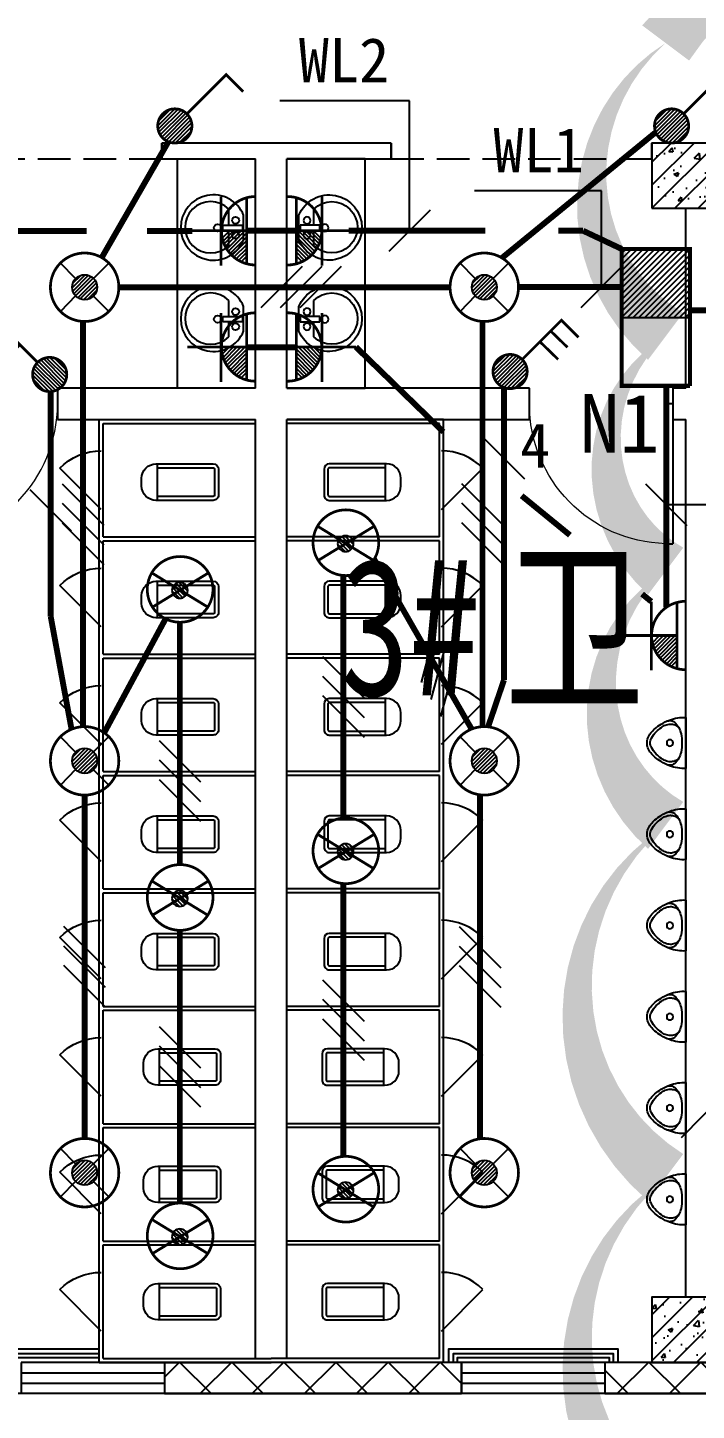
# Model space of a CAD drawing. Header units: millimetres. Extents: x -633009578 to 5705885, y -633235091 to 2571734.
# Drawn here: x 2782481 to 2787611, y 1855632 to 1866235 of the extents above; entities that cross this region are included whole.
import ezdxf

# ---------------------------------------------------------------- set-up
doc = ezdxf.new("R2010")
doc.units = ezdxf.units.MM
doc.header["$LTSCALE"] = 1000
doc.header["$MEASUREMENT"] = 0
doc.linetypes.add('DASH', pattern=[0.35, 0.25, -0.1])
doc.layers.get('0').update_dxf_attribs({"color": 9})
for name, color, linetype in [('3T_WOOD', 21, 'Continuous'), ('A-COLUM(柱)', 255, 'Continuous'), ('A-DOOR(门）', 4, 'Continuous'), ('A-F-AREA(计算)', 5, 'Continuous'), ('A-FLOR(看线)', 8, 'Continuous'), ('A-HATH(填充)', 8, 'Continuous'), ('A-LM-RAIL(栏杆)', 167, 'Continuous'), ('A-LVTY(厨卫)', 8, 'Continuous'), ('A-TEXT(房间)', 243, 'Continuous'), ('A-WALL(墙)', 255, 'Continuous'), ('A-WINDOW（窗）', 4, 'Continuous'), ('DIM_MODI', 6, 'Continuous'), ('WALL', 9, 'Continuous'), ('电-弱电平面-箭头', 3, 'Continuous'), ('电-强电平面-标注', 3, 'Continuous'), ('电-强电平面-线缆', 3, 'Continuous'), ('设备-动力', 3, 'Continuous'), ('设备-插座', 3, 'Continuous'), ('设备-照明', 3, 'Continuous'), ('设备-箱柜', 3, 'Continuous')]:
    doc.layers.add(name, color=color, linetype=linetype)
doc.styles.add('_TCH', font='simhei.ttf', dxfattribs={"width": 0.75, "bigfont": 'hztxt.shx'})
doc.styles.add('ELEC-DIM', font='simhei.ttf')
doc.styles.add('IDQSTYLE', font='simhei.ttf', dxfattribs={"width": 0.707, "bigfont": 'hztxt.shx'})
pattern_1 = [(45, (-1310357.920547385, -2.793967723846436e-09), (-200.0002033111466, 200.0002033111467), []), (135, (-1310357.920547385, -2.793967723846436e-09), (-200.0002033111467, -200.0002033111466), [])]

# ---------------------------------------------------------------- blocks, each defined once
blk = doc.blocks.new('_LV6')
for p, q in [((99.78343880523971, -300), (-99.78343880523971, -300)), ((-139.7834388052397, -340), (-139.7834388052361, -779.6564289797607)), ((-109.7834388052433, -340), (-109.7834388052397, -769.6564289797607)), ((99.78343880524335, -330), (-99.78343880524335, -330)), ((109.7834388052433, -769.6564289797607), (109.7834388052433, -340)), ((139.7834388052433, -779.6564289797607), (139.7834388052397, -340)), ((139.7834388052433, -769.6564289797607), (-139.7834388052397, -769.6564289797607)), ((-29.78343880523607, -889.6564289797607), (29.78343880524335, -889.6564289797607))]:
    blk.add_line(p, q)
for centre, radius, start, end in [((-99.78343880523971, -340), 40, 90, 180.0000000000002), ((99.78343880523971, -340), 40, 2.398081733190338e-13, 90), ((-99.78343880524335, -340), 10, 90, 180.0000000000002), ((99.78343880524335, -340), 10, 0, 90), ((-29.78343880523607, -779.6564289797607), 110, 180, 270), ((29.78343880524335, -779.6564289797607), 110, 270, 0)]:
    blk.add_arc(centre, radius, start, end)
blk = doc.blocks.new('$plan$00000387')
for points in [[(-195.1053413768082, -0.0007896247711869364), (195.1053413768082, 0.0007896247707321891, -0.056281), (192.2349483853259, -62.07158893748328, -0.051243), (175.2703486377404, -125.5748806645047, -0.047086), (143.6831082538288, -189.724628874892, -0.038643), (109.2489721777902, -237.0609902997553, -0.050944), (77.11679163034205, -267.7759659795192, -0.073316), (36.52038586093977, -290.7338367186967, -0.092337), (0.001018339326947171, -297.5362265440604, -0.092337), (-36.51803354920821, -290.7341323159712, -0.073316), (-77.11462417741222, -267.776590178973, -0.050944), (-109.2474259731857, -237.0618745823472, -0.038643), (-143.6819452275654, -189.7257908973352, -0.047086), (-175.269704824098, -125.5762993672297, -0.051243), (-192.2348186147988, -62.07314493917374, -0.056281)], [(0.0004063761161887669, -146.3291454144546, 0.999985), (0.0002089799604618747, -97.55313528460101, 0.999985)]]:
    blk.add_lwpolyline(points, format="xyb", close=True)
for points in [[(-169.3906686580854, -140.1226315288268, -0.078162), (-170.9980199055512, -114.6377667698976, -0.158684), (-159.1263041735847, -87.15485956814655, -0.087457), (-117.404978437914, -53.84085994681891, -0.073385), (-70.49119853318143, -36.56470876068397, -0.051629), (0.0003042701246158686, -29.26612660759247), (0.0003042701246158686, -29.26612660759247, -0.051629), (70.49149449189827, -36.56413818386, -0.073385), (117.4050415866323, -53.83990962471171, -0.087457), (159.1270096202247, -87.15357250312127, -0.158684), (170.9989478331345, -114.6363836417117, -0.078162), (169.3918028553499, -140.1212604160505)], [(117.0630501052547, -53.65384373908455, -0.099174), (138.5356947175851, -84.86577428893679, -0.110283), (144.8304822659725, -118.461657304113, -0.092873), (136.0170142026468, -157.9354627454745, -0.05733), (119.0399966660161, -187.626263302564, -0.037877), (85.37168024390257, -226.8225566132141, -0.072182), (35.33205354717484, -264.1794573646985, -0.124936), (0.001291311165005027, -273.1480356215775), (0.001291311165005027, -273.1480356215775, -0.124936), (-35.32991617790412, -264.1797433356796, -0.072182), (-85.36984427394054, -226.8232476352587, -0.037877), (-119.0384779452529, -187.6272268447183, -0.05733), (-136.0157358103124, -157.9365637070459, -0.092873), (-144.8298950764129, -118.4628296054302, -0.110283), (-138.5353804395845, -84.8668946738876, -0.099174), (-117.0629874684723, -53.65479130090807)]]:
    blk.add_lwpolyline(points, format="xyb")
blk = doc.blocks.new('$plan$00001628')
for p, q in [((-20.3236661099927, -1.818989403545856e-12), (20.3236661099927, 0)), ((20.3236661099927, 0), (20.3236661099927, -150.0481350782702)), ((-23.39245275389476, -103.9428290335418), (-143.6423603250569, -103.9428290335418)), ((-20.3236661099927, -150.0481350782702), (-20.3236661099927, -1.818989403545856e-12)), ((136.0209855338053, -103.9428290335418), (23.52693074955823, -103.9428290335418)), ((20.3236661099927, -150.0481350782702), (-20.3236661099927, -150.0481350782702))]:
    blk.add_line(p, q)
blk.add_lwpolyline([(-96.62842091566199, 9.318928566552131, 5.110403953654916), (92.21216199610717, 9.318928566550312)], format="xyb", close=True)
for centre, radius in [((-57.16031093435413, -51.98476159802703), 26.67481176936781), ((57.16031093435413, -51.98476159802703), 26.67481176936781), ((0, -190.1098522697775), 27.77136210564822)]:
    blk.add_circle(centre, radius)
blk.add_arc((-3.810687395625791, -242.5466148261803), 196.885515440561, 135.2526700260475, 44.74732997395247)
blk = doc.blocks.new('$TCHSYS$WIN2D')
for p, q in [((-0.5, 0.5), (0.5, 0.5)), ((-0.5, 0.5), (-0.4999999999999999, -0.5)), ((0.5, 0.5), (0.4999999999999998, -0.5)), ((0.5, 0.1666666666666666), (-0.5, 0.1666666666666666)), ((0.5, -0.1666666666666667), (-0.5, -0.1666666666666667)), ((-0.4999999999999999, -0.5), (0.5, -0.5))]:
    blk.add_line(p, q)
blk = doc.blocks.new('$DorLib2D$00000114')
at = {"color": 0}
blk.add_line((0.4999999999999964, 3.552713678800501e-15), (-0.2071067811864751, 0.7071067811864857), dxfattribs=at)
blk.add_arc((0.5000000000013856, -1.154631945610163e-12), 1.000000000001696, 135, 180, dxfattribs=at)
blk = doc.blocks.new('$DorLib2D$00000001')
for p, q in [((0.45, 0.9750000000000001), (0.5000000000000002, 0.9750000000000001)), ((0.45, 0), (0.45, 0.9750000000000001)), ((0.5, 0), (0.5, 0.9750000000000001)), ((0.5, 0), (0.45, 0))]:
    blk.add_line(p, q)
at = {"lineweight": 13}
blk.add_arc((0.475, 0), 0.975, 91.4692835813538, 180, dxfattribs=at)
blk = doc.blocks.new('_FZH')
h = blk.add_hatch()
h.set_pattern_fill('钢筋混凝土', color=256, scale=0.1, style=0)
h.set_pattern_definition([(45, (0, 0), (-0.1767766952966369, 0.1767766952966369), []), (50, (0, 0), (0.7172601826007535, -0.06275213498259512), [0.07500000000000001, -0.8250000000000001]), (355, (0, 0), (-0.138751333613, 0.7521921337000119), [0.06, -0.66]), (100.4514, (0.05977168000000001, -0.00522934), (0.5785093817140216, 0.6894395420609536), [0.06374019, -0.701142112]), (46.1842, (0, 0.2), (1.067241048625645, -0.1655190143290181), [0.1125, -1.2375]), (96.6356, (0.088936745, 0.186206693), (0.9346627055487033, 0.9741178709004418), [0.095610288, -1.051713]), (351.1842, (0, 0.2), (0.9346619451336272, 0.9741186009253247), [0.09000000000000001, -0.9900000000000001]), (21, (0.1, 0.15), (0.5969070521184617, -0.4026188906653388), [0.07500000000000001, -0.8250000000000001]), (326, (0.1, 0.15), (0.2433153319215824, 0.7251500450468529), [0.06, -0.66]), (71.4514, (0.149742233, 0.116448394), (0.84022262858149, 0.3225304967099524), [0.06374019, -0.701142112]), (37.50000000000001, (0, 0), (0.01215985531729062, 0.3328938538313115), [0, -0.652, 0, -0.67, 0, -0.6625000000000001]), (7.499999999999999, (0, 0), (0.2630695374421486, 0.3944117118823603), [0, -0.382, 0, -0.637, 0, -0.2525]), (-32.5, (-0.223, 0), (0.533822436172409, -0.02255487173437976), [0, -0.25, 0, -0.78, 0, -1.035]), (-42.5, (-0.323, 0), (0.5831861693423862, 0.1001049823323177), [0, -0.325, 0, -0.518, 0, -0.735])])
h.paths.add_polyline_path([(-0.5, -0.5), (0.5, -0.5), (0.5, 0.5), (-0.5, 0.5)])
blk.add_lwpolyline([(-0.5, -0.5), (0.5, -0.5), (0.5, 0.5), (-0.5, 0.5)], close=True)
blk = doc.blocks.new('9-3-1')
at = {"layer": 'A-HATH(填充)'}
h = blk.add_hatch(dxfattribs=at)
h.set_pattern_fill('多孔材料', color=256, scale=100, style=0)
h.set_pattern_definition(pattern_1)
h.paths.add_polyline_path([(1127650.598289082, 1177782.080887655), (1129930.598288573, 1177782.080887656), (1129930.598288573, 1178022.080887674), (1127650.598289082, 1178022.080887675)])
h = blk.add_hatch(dxfattribs=at)
h.set_pattern_fill('多孔材料', color=256, scale=100, style=0)
h.set_pattern_definition(pattern_1)
h.paths.add_polyline_path([(1131030.598288065, 1177782.080887657), (1133310.598287556, 1177782.080887659), (1133310.598287556, 1178022.080887674), (1131030.598288065, 1178022.080887674)])
at = {"layer": 'A-F-AREA(计算)'}
blk.add_lwpolyline([(1121700.575826842, 1313862.080936), (1255980.575826842, 1313862.080936), (1255980.575826842, 1177782.080936), (1121700.575826842, 1177782.080936)], close=True, dxfattribs=at)
at = {"layer": 'A-FLOR(看线)'}
for points in [[(1127150.598288877, 1178122.080887673), (1126450.598293509, 1178122.080887673), (1126450.598293509, 1178022.080887691)], [(1131130.598292807, 1178022.080887673), (1131130.598292807, 1178122.080887673), (1129830.598292769, 1178122.080887673), (1129830.598292769, 1178022.080887691)]]:
    blk.add_lwpolyline(points, dxfattribs=at)
at = {"layer": 'A-LM-RAIL(栏杆)'}
for points in [[(1127150.598288877, 1178087.080887673), (1126485.598293509, 1178087.080887673), (1126485.598293509, 1178022.080887691)], [(1127150.598288877, 1178057.080887673), (1126515.598293509, 1178057.080887673), (1126515.598293509, 1178022.080887691)], [(1131095.598292807, 1178022.080887673), (1131095.598292807, 1178087.080887673), (1129865.598292769, 1178087.080887673), (1129865.598292769, 1178022.080887691)], [(1131065.598292807, 1178022.080887673), (1131065.598292807, 1178057.080887673), (1129895.598292769, 1178057.080887673), (1129895.598292769, 1178022.080887691)]]:
    blk.add_lwpolyline(points, dxfattribs=at)
at = {"layer": 'A-LVTY(厨卫)'}
for p, q in [((1127150.598288886, 1184337.080887652), (1127150.598288902, 1185252.080887625)), ((1127150.598288902, 1185252.080887625), (1128350.598288827, 1185252.08088762)), ((1127180.598288898, 1184352.08088731), (1127180.598288901, 1185222.080887626)), ((1127180.598288901, 1185222.080887626), (1128350.598288827, 1185222.080887622)), ((1129790.598288855, 1185252.080887917), (1128590.598289876, 1185252.080887913)), ((1129760.598288856, 1185222.080887545), (1128590.598289876, 1185222.08088754)), ((1129760.598288859, 1184352.080887228), (1129760.598288856, 1185222.080887545)), ((1129790.598289066, 1184337.080887652), (1129790.598288855, 1185252.080887917)), ((1127180.598288898, 1184352.08088731), (1128350.598288827, 1184352.080887306)), ((1129760.598288859, 1184352.080887228), (1128590.598289284, 1184352.080887223)), ((1127150.598288889, 1183437.080887334), (1127150.598288893, 1184337.080887334)), ((1127180.598288894, 1183452.08088737), (1127180.598288898, 1184322.080887312)), ((1127180.598288898, 1184322.080887312), (1128350.598288827, 1184322.080887308)), ((1129760.598289402, 1184322.080887604), (1128590.598289284, 1184322.0808876)), ((1129760.598289405, 1183452.080887287), (1129760.598289402, 1184322.080887604)), ((1129790.598289069, 1183437.080887334), (1129790.598289065, 1184337.080887334)), ((1127150.598288899, 1182537.080887393), (1127150.598288903, 1183437.080887393)), ((1127180.598288894, 1183452.08088737), (1128350.598288726, 1183452.080887365)), ((1127180.598288891, 1182552.080887429), (1127180.598288894, 1183422.080887372)), ((1127180.598288894, 1183422.080887372), (1128350.598288726, 1183422.080887367)), ((1129760.598289405, 1183452.080887287), (1128590.598289284, 1183452.080887283)), ((1129760.598288863, 1183422.080887289), (1128590.598289284, 1183422.080887285)), ((1129760.598288866, 1182552.080887346), (1129760.598288863, 1183422.080887289)), ((1129790.598289079, 1182537.080887393), (1129790.598289075, 1183437.080887393)), ((1127180.598288891, 1182552.080887429), (1128350.598288726, 1182552.080887425)), ((1129760.598288866, 1182552.080887346), (1128590.598289421, 1182552.080887342)), ((1127150.598288896, 1181637.080887453), (1127150.5982889, 1182537.080887453)), ((1127180.598288887, 1181652.080887115), (1127180.598288891, 1182522.080887431)), ((1127180.598288891, 1182522.080887431), (1128350.598288726, 1182522.080887427)), ((1129760.598289409, 1182522.080887722), (1128590.598289421, 1182522.080887718)), ((1129760.598289413, 1181652.080887779), (1129760.598289409, 1182522.080887722)), ((1129790.598289076, 1181637.080887453), (1129790.598289072, 1182537.080887453)), ((1127150.598288896, 1180737.080887453), (1127150.5982889, 1181637.080887453)), ((1127180.598288887, 1181652.080887115), (1128350.598288879, 1181652.080887111)), ((1127180.598288883, 1180752.080887546), (1127180.598288887, 1181622.080887491)), ((1127180.598288887, 1181622.080887491), (1128350.598288879, 1181622.080887487)), ((1129760.598289413, 1181652.080887779), (1128590.598289421, 1181652.080887775)), ((1129760.59828887, 1181622.080887407), (1128590.598289421, 1181622.080887403)), ((1129760.598288874, 1180752.080887461), (1129760.59828887, 1181622.080887407)), ((1129790.598289076, 1180737.080887453), (1129790.598289072, 1181637.080887453)), ((1127180.598288883, 1180752.080887546), (1128350.598288878, 1180752.080887541)), ((1129760.598288874, 1180752.080887461), (1128590.598288879, 1180752.080887457)), ((1127150.598288896, 1179837.080887453), (1127150.5982889, 1180737.080887453)), ((1127180.598288879, 1179852.080887608), (1127180.598288883, 1180722.080887548)), ((1127180.598288883, 1180722.080887548), (1128350.598288878, 1180722.080887544)), ((1129760.598288874, 1180722.080887463), (1128590.598288879, 1180722.080887459)), ((1129760.598288878, 1179852.080887522), (1129760.598288874, 1180722.080887463)), ((1129790.598289076, 1179837.080887453), (1129790.598289072, 1180737.080887453)), ((1127150.598288892, 1178937.080887453), (1127150.598288896, 1179837.080887453)), ((1127180.598288879, 1179852.080887608), (1128350.598288878, 1179852.080887604)), ((1127180.598288875, 1178952.080887672), (1127180.598288879, 1179822.08088761)), ((1127180.598288879, 1179822.08088761), (1128350.598288878, 1179822.080887606)), ((1129760.598288878, 1179852.080887522), (1128590.598288879, 1179852.080887518)), ((1129760.59828942, 1179822.080887524), (1128590.598288879, 1179822.08088752)), ((1129760.598289424, 1178952.080887212), (1129760.59828942, 1179822.080887524)), ((1129790.598289079, 1178937.080887453), (1129790.598289076, 1179837.080887453)), ((1127180.598288875, 1178952.080887672), (1128350.598288879, 1178952.080887668)), ((1129760.598289424, 1178952.080887212), (1128590.598288879, 1178952.080887208)), ((1127150.598288872, 1178022.080887365), (1127150.598288896, 1178937.080887453)), ((1127180.598288872, 1178052.080887737), (1127180.598288875, 1178922.080887674)), ((1127180.598288875, 1178922.080887674), (1128350.598288879, 1178922.08088767)), ((1129760.598288881, 1178922.080887214), (1128590.598288879, 1178922.08088721)), ((1129760.598288885, 1178052.080887188), (1129760.598288881, 1178922.080887214)), ((1129790.598288885, 1178022.080887565), (1129790.59828908, 1178937.080887453)), ((1127150.598288872, 1178022.080887365), (1128470.598288986, 1178022.080887448)), ((1127180.598288872, 1178052.080887737), (1128470.598288986, 1178052.080887448)), ((1129760.598288885, 1178052.080887188), (1128470.598288986, 1178052.080887448)), ((1129790.598288885, 1178022.080887565), (1128470.598288986, 1178022.080887448))]:
    blk.add_line(p, q, dxfattribs=at)
for points in [[(1128350.598288868, 1185492.080887777), (1127750.598288852, 1185492.080887777), (1127750.598288953, 1187252.080887665), (1128350.598288968, 1187252.080887665)], [(1128590.598289104, 1185492.080887777), (1129190.59828912, 1185492.080887777), (1129190.59828902, 1187252.080887665), (1128590.598289005, 1187252.080887665)]]:
    blk.add_lwpolyline(points, dxfattribs=at)
at = {"layer": 'A-WALL(墙)'}
for p, q in [((1128470.598288986, 1187372.080887664), (1127630.598287048, 1187372.080887669)), ((1127630.598287048, 1187372.080887669), (1127630.598287048, 1187252.080887683)), ((1129390.598289082, 1187372.080887709), (1128470.598288986, 1187372.080887664)), ((1129390.598289082, 1187252.080887761), (1129390.598289082, 1187372.080887709)), ((1127630.598287048, 1187252.080887683), (1128350.598289096, 1187252.080887696)), ((1128350.598289096, 1185492.080887415), (1128350.598289096, 1187252.080887696)), ((1128590.598289087, 1187252.080887683), (1129390.598289082, 1187252.080887761)), ((1128590.598289087, 1185492.080887443), (1128590.598289087, 1187252.080887683)), ((1131650.598288364, 1185492.080887443), (1131650.598288254, 1186872.080887693)), ((1128350.598289096, 1185492.080887415), (1126830.598288574, 1185492.080887353)), ((1126830.598288574, 1185492.080887353), (1126830.598288573, 1185252.080887605)), ((1130450.598288065, 1185492.080887447), (1128590.598289087, 1185492.080887443)), ((1130450.598288065, 1185252.080887278), (1130450.598288065, 1185492.080887447)), ((1131650.598288364, 1185492.080887443), (1131550.598288065, 1185492.080887448)), ((1131550.598288065, 1185492.080887448), (1131550.598288065, 1185252.080887278)), ((1126830.598288573, 1185252.080887605), (1128350.598289526, 1185252.08088758)), ((1128350.598288986, 1185237.080887648), (1128350.598289526, 1185252.08088758)), ((1128350.598288986, 1184337.080887329), (1128350.598288986, 1185237.080887648)), ((1128590.598288986, 1185237.080887648), (1128590.598289876, 1185252.080887396)), ((1128590.598289876, 1185252.080887396), (1130450.598288065, 1185252.080887278)), ((1128590.598288986, 1184337.080887329), (1128590.598288986, 1185237.080887648)), ((1131550.598288065, 1185252.080887278), (1131650.598288362, 1185252.080887396)), ((1131650.598288341, 1182842.080887342), (1131650.598288362, 1185252.080887396)), ((1128350.598288986, 1183437.080887389), (1128350.598288986, 1184337.080887329)), ((1128590.598288986, 1183437.080887389), (1128590.598288986, 1184337.080887329)), ((1128350.598288986, 1182537.080887448), (1128350.598288986, 1183437.080887389)), ((1128590.598288986, 1182537.080887448), (1128590.598288986, 1183437.080887389)), ((1131650.598288341, 1178522.080887664), (1131650.598288341, 1182842.080887342)), ((1128350.598288986, 1181637.080887448), (1128350.598288986, 1182537.080887448)), ((1128590.598288986, 1181637.080887448), (1128590.598288986, 1182537.080887448)), ((1128350.598288986, 1180737.080887448), (1128350.598288986, 1181637.080887448)), ((1128590.598288986, 1180737.080887448), (1128590.598288986, 1181637.080887448)), ((1128350.598288986, 1179837.080887448), (1128350.598288986, 1180737.080887448)), ((1128590.598288986, 1179837.080887448), (1128590.598288986, 1180737.080887448)), ((1128350.598288986, 1178937.080887448), (1128350.598288986, 1179837.080887448)), ((1128590.598288986, 1178937.080887448), (1128590.598288986, 1179837.080887448)), ((1128350.598288879, 1178052.080887733), (1128350.598288986, 1178937.080887448)), ((1128590.598288879, 1178052.080887732), (1128590.598288986, 1178937.080887448))]:
    blk.add_line(p, q, dxfattribs=at)
at = {"layer": 'A-WINDOW（窗）', "linetype": 'DASH'}
for p, q in [((1127630.598287507, 1187252.080887664), (1127630.598287507, 1187372.080887664)), ((1129390.598288341, 1187372.080887664), (1129390.598288341, 1187252.080887664)), ((1131390.598288341, 1187252.080887664), (1131390.598288341, 1187372.080887664)), ((1125630.598287507, 1187252.080887664, 800), (1127630.598287507, 1187252.080887664, 800)), ((1129390.598288341, 1187252.080887664, 800), (1131390.598288341, 1187252.080887664, 800))]:
    blk.add_line(p, q, dxfattribs=at)
at = {"layer": 'DIM_MODI', "color": 8}
blk.add_lwpolyline([(1131496.072684523, 1188139.578224389, 0, 450, 0.5), (1131496.072684523, 1185889.578224389, 0, 450, 0.5), (1131496.072684523, 1184089.578224389, 0, 450, 0.5), (1131496.072684523, 1182139.578224389, 0, 450, 0.5), (1131496.072684523, 1179439.578224389, 0, 450, 0.5), (1131496.072684523, 1176740.561876588, 0, 450, 0.5), (1133296.072684523, 1176740.561876588, 0, 450, 0.5), (1135546.072684523, 1176740.561876588, 0, 450, 0.5), (1137946.072684523, 1176740.561876588, 0, 450, 0.5), (1141996.072684523, 1176740.561876588, 0, 450, 0.5), (1143946.072684523, 1176740.561876588, 0, 450, 0.5), (1146346.072684523, 1176740.561876588, 0, 450, 0.5), (1146499.92932396, 1176740.561876588, 0, 450, 0.5), (1146499.92932396, 1180790.561876588, 0, 450, 0.5), (1146499.92932396, 1184840.561876588, 0, 450, 0.5), (1146499.92932396, 1187690.561876588, 0, 450, 0.5), (1146499.92932396, 1188139.578224389, 0, 450, 0.5), (1143799.92932396, 1188139.578224389, 0, 450, 0.5), (1141549.92932396, 1188139.578224389, 0, 450, 0.5), (1137949.92932396, 1188139.578224389, 0, 450, 0.5), (1134799.92932396, 1188139.578224389, 0, 450, 0.5)], format="xyseb", close=True, dxfattribs=at)
at = {"layer": 'WALL'}
for p, q in [((1129930.598288573, 1178022.080887674), (1127650.598289082, 1178022.080887675)), ((1127650.598289082, 1178022.080887675), (1127650.598289082, 1177782.080887655)), ((1129930.598288573, 1177782.080887656), (1129930.598288573, 1178022.080887674)), ((1133310.598287556, 1178022.080887674), (1131030.598288065, 1178022.080887674)), ((1131030.598288065, 1178022.080887674), (1131030.598288065, 1177782.080887657)), ((1127650.598289082, 1177782.080887655), (1129930.598288573, 1177782.080887656)), ((1131030.598288065, 1177782.080887657), (1133310.598287556, 1177782.080887659))]:
    blk.add_line(p, q, dxfattribs=at)
at = {"layer": 'A-COLUM(柱)', "xscale": 500, "yscale": 500, "zscale": 500}
for p in [(1131640.598288341, 1187122.080887664), (1131640.598288341, 1178272.080887664)]:
    blk.add_blockref('_FZH', p, dxfattribs=at)
at = {"layer": 'A-DOOR(门）', "extrusion": (0, 0, -1), "xscale": -1100, "yscale": 1100, "zscale": 1100, "rotation": 180}
blk.add_blockref('$DorLib2D$00000001', (-1126280.598288986, 1185372.080887451), dxfattribs=at)
at = {"layer": 'A-DOOR(门）', "xscale": -1100, "yscale": 1100, "zscale": 1100, "rotation": 180}
blk.add_blockref('$DorLib2D$00000001', (1131000.598288276, 1185372.080887451), dxfattribs=at)
at = {"layer": 'A-LVTY(厨卫)'}
for name, p, rotation in [('$plan$00001628', (1128248.810088498, 1186722.08088921), 270), ('$plan$00001628', (1128248.810088498, 1186022.08088921), 270), ('_LV6', (1128575.597305973, 1184772.080887596), 89.99999999999993), ('_LV6', (1128575.597305976, 1183872.080887277), 89.99999999999993), ('_LV6', (1128575.597305986, 1182972.080887337), 89.99999999999993), ('$plan$00000387', (1131650.597498715, 1182772.080829303), 270), ('$plan$00000387', (1131650.597498715, 1182072.080829303), 270), ('_LV6', (1128575.597305983, 1182072.080887396), 89.99999999999993), ('$plan$00000387', (1131650.597498715, 1181372.080829303), 270), ('_LV6', (1128575.597305983, 1181172.080887396), 89.99999999999993), ('$plan$00000387', (1131650.597498715, 1180672.080829303), 270), ('_LV6', (1128560.597306031, 1180287.080887348), 89.99999999999993), ('$plan$00000387', (1131650.597498715, 1179972.080829303), 270), ('_LV6', (1128560.597306035, 1179387.080887348), 89.99999999999993), ('$plan$00000387', (1131650.597498715, 1179272.080829303), 270), ('_LV6', (1128560.597306038, 1178487.080887348), 89.99999999999993)]:
    blk.add_blockref(name, p, dxfattribs=dict(at, rotation=rotation))
at = {"layer": 'A-LVTY(厨卫)', "xscale": -1}
for name, p, rotation in [('$plan$00001628', (1128692.386488694, 1186722.08088921), 89.99999999999999), ('$plan$00001628', (1128692.386488694, 1186022.08088921), 89.99999999999999), ('_LV6', (1128365.59927198, 1184772.080887596), 270.0000000000001), ('_LV6', (1128365.599271983, 1183872.080887277), 270.0000000000001), ('_LV6', (1128365.599271993, 1182972.080887337), 270.0000000000001), ('_LV6', (1128365.59927199, 1182072.080887396), 270.0000000000001), ('_LV6', (1128365.59927199, 1181172.080887396), 270.0000000000001), ('_LV6', (1128380.599271941, 1180287.080887348), 270.0000000000001), ('_LV6', (1128380.599271938, 1179387.080887348), 270.0000000000001), ('_LV6', (1128380.599271938, 1178487.080887348), 270.0000000000001)]:
    blk.add_blockref(name, p, dxfattribs=dict(at, rotation=rotation))
at = {"layer": 'A-LVTY(厨卫)', "yscale": 450, "zscale": 100}
for p, xscale, rotation in [((1127165.598288888, 1184787.080887652), -450, 89.99999999978505), ((1129775.598289064, 1184787.080887652), 450, 269.999999999785), ((1127165.598288891, 1183887.080887334), -450, 89.99999999978505), ((1129775.598289067, 1183887.080887334), 450, 269.999999999785), ((1127165.598288901, 1182987.080887393), -450, 89.99999999978505), ((1129775.598289077, 1182987.080887393), 450, 269.999999999785), ((1127165.598288898, 1182087.080887453), -450, 89.99999999978505), ((1129775.598289074, 1182087.080887453), 450, 269.999999999785), ((1127165.598288898, 1181187.080887453), -450, 89.99999999978505), ((1129775.598289074, 1181187.080887453), 450, 269.999999999785), ((1127165.598288895, 1180287.080887452), -450, 89.99999999978505), ((1129775.598289077, 1180287.080887452), 450, 269.999999999785), ((1127165.598288891, 1179387.080887452), -450, 89.99999999978505), ((1129775.598289081, 1179387.080887452), 450, 269.999999999785), ((1127165.598288891, 1178487.080887452), -450, 89.99999999978505), ((1129775.598289085, 1178487.080887452), 450, 269.999999999785)]:
    blk.add_blockref('$DorLib2D$00000114', p, dxfattribs=dict(at, xscale=xscale, rotation=rotation))
at = {"layer": 'A-WINDOW（窗）', "extrusion": (0, 0, -1), "xscale": 1100, "yscale": 240, "zscale": 1100}
for p in [(-1127100.598288978, 1177902.080887664), (-1130480.598288238, 1177902.080887664)]:
    blk.add_blockref('$TCHSYS$WIN2D', p, dxfattribs=at)
at = {"layer": 'A-TEXT(房间)', "style": '_TCH', "width": 0.75}
for s, p in [('3#', (1128999.296710743, 1183136.023180194)), ('卫', (1130259.296710743, 1183136.023180194))]:
    blk.add_text(s, height=1050, dxfattribs=at).set_placement(p)
blk = doc.blocks.new('*X153')
at = {"color": 0, "linetype": 'Continuous'}
for p, q in [((234.7655414724513, 317.9212989399893), (239.3433150387835, 322.4990725063215)), ((234.7655414724513, 318.3455630087012), (238.9190509700716, 322.4990725063215)), ((234.7655414724513, 318.7698270774131), (238.4947869013596, 322.4990725063215)), ((234.7655414724513, 319.1940911461251), (238.0705228326477, 322.4990725063215)), ((234.7655414724513, 319.618355214837), (237.6462587639358, 322.4990725063215)), ((234.7655414724513, 320.0426192835489), (237.2219946952239, 322.4990725063215)), ((234.7655414724513, 320.4668833522609), (236.797730626512, 322.4990725063215)), ((234.7655414724513, 320.8911474209728), (236.3734665578, 322.4990725063215)), ((234.7655414724513, 321.3154114896847), (235.9492024890881, 322.4990725063215)), ((234.7655414724513, 321.7396755583966), (235.5249384203761, 322.4990725063215)), ((234.7655414724513, 322.1639396271086), (235.1006743516642, 322.4990725063215)), ((234.7675791074955, 317.4990725063215), (239.7655414724513, 322.4970348712774)), ((235.1918431762074, 317.4990725063215), (239.7655414724513, 322.0727708025654)), ((235.6161072449193, 317.4990725063215), (239.7655414724513, 321.6485067338535)), ((236.0403713136312, 317.4990725063215), (239.7655414724513, 321.2242426651416)), ((236.4646353823431, 317.4990725063215), (239.7655414724513, 320.7999785964296)), ((236.8888994510551, 317.4990725063215), (239.7655414724513, 320.3757145277177)), ((237.313163519767, 317.4990725063215), (239.7655414724513, 319.9514504590058)), ((237.7374275884789, 317.4990725063215), (239.7655414724513, 319.5271863902939)), ((238.1616916571909, 317.4990725063215), (239.7655414724513, 319.1029223215819)), ((238.5859557259028, 317.4990725063215), (239.7655414724513, 318.67865825287)), ((239.0102197946147, 317.4990725063215), (239.7655414724513, 318.2543941841581)), ((239.4344838633266, 317.4990725063215), (239.7655414724513, 317.8301301154461))]:
    blk.add_line(p, q, dxfattribs=at)
blk = doc.blocks.new('HC000435')
at = {"color": 0, "linetype": 'Continuous'}
blk.add_line((2.5, 0), (-2.5, 0), dxfattribs=at)
at = {"color": 0, "linetype": 'Continuous', "const_width": 0.3}
for points in [[(2.5, 0), (2.5, 5), (-2.5, 5)], [(-2.5, 5), (-2.5, 0)], [(-2.5, 0), (-2.5, -5), (2.5, -5), (2.5, 0)]]:
    blk.add_lwpolyline(points, dxfattribs=at)
at = {"color": 0, "linetype": 'Continuous'}
blk.add_blockref('*X153', (-237.2655414724513, -322.4990725063215), dxfattribs=at)
at = {"color": 0, "style": 'IDQSTYLE', "width": 0.7}
blk.add_attdef('PSFHATT', (4.500000000000028, -5), '', height=2.5, dxfattribs=at)
blk = doc.blocks.new('*X150')
at = {"color": 0, "linetype": 'Continuous'}
for p, q in [((279.9420860686181, 223.0907008612197), (280.8979156011271, 224.0465303937287)), ((279.9854805002326, 222.8512525803596), (281.1373638819872, 224.0031359621142)), ((279.9868669209781, 223.4183244260543), (280.5702920362925, 224.0017495413687)), ((280.0743412491943, 222.6572706168466), (281.3313458455001, 223.9142752131524)), ((280.1974871625503, 222.497573817728), (281.4910426446187, 223.7911292997965)), ((280.3519451819565, 222.3691891246596), (281.6194273376872, 223.6366712803903)), ((280.539796743254, 222.2741979734825), (281.7144184888643, 223.4488197190928)), ((280.7702917107533, 222.2218502285072), (281.7667662338396, 223.2183247515934)), ((281.0759642864814, 222.2446800917606), (281.7439363705861, 222.9126521758653))]:
    blk.add_line(p, q, dxfattribs=at)
blk = doc.blocks.new('HC000061')
at = {"color": 0, "linetype": 'Continuous'}
for p, q in [((-0.655530613370388, 0.6381189538353738), (-1.771203499631326, 1.764323712616999)), ((1.767766952962234, 1.767766952962347), (0.6468833682913555, 0.6468833682914692)), ((-0.6554506590218239, -0.6382010795241513), (-1.771171542393972, -1.764355793885329)), ((0.6468833682801005, -0.6468833682798731), (1.767766952964394, -1.767766952964166))]:
    blk.add_line(p, q, dxfattribs=at)
at = {"color": 0, "linetype": 'Continuous', "const_width": 0.2}
blk.add_lwpolyline([(1.767766952966383, -1.767766952966212, 0.1989123673796617), (2.5, 2.273736754432321e-13, 0.1989123673796613), (1.767766952966326, 1.767766952966554, 0.1989123673796529), (5.710751695749348e-14, 2.500000000000114, 0.1989123673796647), (-1.767766952966326, 1.767766952966554, 0.1989123673796613), (-2.5, 2.275688047292222e-13, 0.1989123673796761), (-1.767766952966327, -1.767766952966212, 0.198912367379672), (5.627316917566264e-14, -2.499999999999886, 0.1989123673796541)], format="xyb", close=True, dxfattribs=at)
at = {"color": 0, "linetype": 'Continuous'}
blk.add_circle((5.684341886080801e-14, 2.273736754432321e-13), 0.9148312326998418, dxfattribs=at)
blk.add_blockref('*X150', (-280.8559544658493, -223.1326619964972), dxfattribs=at)
at = {"color": 0, "style": 'IDQSTYLE', "width": 0.7}
blk.add_attdef('PSFHATT', (4.50000001, -2.500000009999886), '', height=2.5, dxfattribs=at)
blk = doc.blocks.new('*X159')
at = {"color": 0, "linetype": 'Continuous'}
for p, q in [((292.887994045295, 135.6274459094068), (293.516320533106, 136.2557723972178)), ((292.952224463849, 135.4088336154862), (293.7349328270265, 136.1915419786637)), ((292.9956283900541, 136.0179229666405), (293.1258434758722, 136.1481380524586)), ((293.0755886594741, 135.2493550986367), (293.8944113438761, 136.0681777830387)), ((293.2494900660814, 135.1404137927693), (294.0033526497434, 135.8942763764314)), ((293.4911899527468, 135.0992709669601), (294.0444954755525, 135.6525764897659))]:
    blk.add_line(p, q, dxfattribs=at)
blk = doc.blocks.new('HC000703')
at = {"color": 0, "linetype": 'Continuous', "const_width": 0.2000000000000002}
blk.add_lwpolyline([(-2.399999999999977, 0.05872925643336657, 1), (2.399999999999977, 0.05872925643336657, 1)], format="xyb", close=True, dxfattribs=at)
at = {"color": 0, "linetype": 'Continuous', "const_width": 0.2}
for points in [[(-2.074282131997677, 1.265938284269794), (2.022051310501354, -1.234061715730206)], [(2.074282131997734, 1.265938284269794), (-2.022051310501354, -1.234061715730206)]]:
    blk.add_lwpolyline(points, dxfattribs=at)
at = {"color": 0, "linetype": 'Continuous'}
blk.add_circle((0.02097265619840982, -0.0127996515010409), 0.5796574060804803, dxfattribs=at)
blk.add_arc((3.410605131648481e-12, 0.05872925643825511), 2.400000000004948, 224.6186283858651, 315.1351718326803, dxfattribs=at)
blk.add_blockref('*X159', (-293.4444389024706, -135.6911545353449), dxfattribs=at)
at = {"color": 0, "style": 'IDQSTYLE', "width": 0.7}
blk.add_attdef('PSFHATT', (4.400000009999977, -2.341270753566693), '', height=2.5, dxfattribs=at)
blk = doc.blocks.new('HC000136')
at = {"color": 0, "linetype": 'Continuous'}
for p, q in [((-2.263127864574926, 3.93780780054658), (-1.824413961169739, 4.37652170395188)), ((-2.166171642377776, 3.751921310269552), (-1.541571248695163, 4.37652170395188)), ((-2.056623188829235, 3.578627051343346), (-1.258728536220588, 4.37652170395188)), ((-1.935167161310801, 3.417240366387034), (-0.9758858237460117, 4.37652170395188)), ((-1.802207139847269, 3.267357675375933), (-0.6930431112714359, 4.37652170395188)), ((-1.657908623596541, 3.128813479151916), (-0.4102003987968601, 4.37652170395188)), ((-1.502215697701104, 3.001663692572663), (-0.1273576863222843, 4.37652170395188)), ((-1.334845464380123, 2.886191213419067), (0.1554850261522915, 4.37652170395188)), ((-1.155258892497841, 2.782935072827001), (0, 3.938193965324729)), ((-0.9626006818002679, 2.692750571049828), (0, 3.655351252850153)), ((-0.7555910368541845, 2.616917503521506), (0, 3.372508540375577)), ((-0.5323327753721969, 2.557333052528577), (0, 3.089665827900888))]:
    blk.add_line(p, q, dxfattribs=at)
at = {"color": 0, "linetype": 'Continuous', "const_width": 0.2}
blk.add_lwpolyline([(-2.5, 4.999999999999943, 0.198912367379654), (-1.767766952966212, 3.232233047033617, 0.1989123673796558), (-9.033165925335943e-16, 2.500000000000057, 0.1989123673796559), (1.767766952966213, 3.232233047033617, 0.1989123673796541), (2.5, 4.999999999999942)], format="xyb", dxfattribs=at)
for points in [[(-2.421006983541702, 4.352913575506307), (2.41480416581453, 4.352913575506307)], [(0, 2.476391871554483), (0, 4.306405978417899)], [(-2.549372027147456, 2.476391871554483), (2.483025305961291, 2.476391871554483)], [(0, 2.500000000000057), (0, 0)]]:
    blk.add_lwpolyline(points, dxfattribs=at)
at = {"color": 0, "style": 'IDQSTYLE', "width": 0.7}
blk.add_attdef('PSFHATT', (4.500000010000001, 0), '', height=2.5, dxfattribs=at)
blk = doc.blocks.new('*X155')
at = {"color": 0, "linetype": 'Continuous'}
for p, q in [((261.9988066744281, 135.850956910748), (263.2375091559566, 137.0896593922765)), ((262.0234026256783, 135.5927101495236), (263.4957559171792, 137.0650634410244)), ((262.0463461952987, 136.1813391440932), (262.9071269225657, 137.0421198713602)), ((262.0884022348038, 135.3748670461744), (263.7135990205094, 137.00006383188)), ((262.1829592200917, 135.1865813189878), (263.9018847477136, 136.9055068466096)), ((262.3023466942452, 135.0231260806666), (264.0653399860179, 136.7861193724393)), ((262.4446987243758, 134.8826353983226), (264.205830668362, 136.6437673423088)), ((262.6100901587723, 134.7651841202445), (264.3232819464568, 136.478375907929)), ((262.8005700291263, 134.6728212781239), (264.4156447885779, 136.2878960375755)), ((263.0211904412342, 134.6105989777572), (264.4778670889456, 136.0672756254685)), ((263.2836307586351, 134.5901965826834), (264.4982694840214, 135.8048353080697)), ((263.6234742990336, 134.6471974106073), (264.4412686561033, 135.464991767677))]:
    blk.add_line(p, q, dxfattribs=at)
blk = doc.blocks.new('HC000111')
at = {"color": 0, "linetype": 'Continuous', "const_width": 0.2}
for points in [[(0.8838834764831975, 2.133883476483163), (3.750000000000091, 5), (5.000000000000091, 3.75)], [(2.898879886034229, 4.275409520972289), (4.191507707965946, 3.019373591507303)], [(2.221789122165297, 3.388795923702901), (3.514416944097014, 2.132759994237858)]]:
    blk.add_lwpolyline(points, dxfattribs=at)
blk.add_lwpolyline([(0.8838834764833108, 0.3661165235168934, 0.1989123673796338), (1.250000000000034, 1.250000000000057, 0.1989123673796269), (0.8838834764832544, 2.13388347648322, 0.1989123673796352), (9.12880881998035e-14, 2.5, 0.1989123673796539), (-0.8838834764830719, 2.13388347648322, 0.1989123673796721), (-1.249999999999966, 1.250000000000057, 0.1989123673796564), (-0.8838834764831855, 0.3661165235168368, 0.198912367379673), (9.087175456556906e-14, 0, 0.198912367379652)], format="xyb", close=True, dxfattribs=at)
at = {"color": 0, "linetype": 'Continuous'}
blk.add_blockref('*X155', (-263.2487560761181, -134.5897099905746), dxfattribs=at)
at = {"color": 0, "style": 'IDQSTYLE', "width": 0.7}
blk.add_attdef('PSFHATT', (7.000000000000091, -1e-08), '', height=2.5, dxfattribs=at)
blk = doc.blocks.new('*X169')
at = {"color": 0, "linetype": 'Continuous'}
for p, q in [((261.9988066744281, 135.850956910748), (263.2375091559566, 137.0896593922765)), ((262.0234026256783, 135.5927101495236), (263.4957559171792, 137.0650634410244)), ((262.0463461952987, 136.1813391440932), (262.9071269225657, 137.0421198713602)), ((262.0884022348038, 135.3748670461744), (263.7135990205094, 137.00006383188)), ((262.1829592200917, 135.1865813189878), (263.9018847477136, 136.9055068466096)), ((262.3023466942452, 135.0231260806666), (264.0653399860179, 136.7861193724393)), ((262.4446987243758, 134.8826353983226), (264.205830668362, 136.6437673423088)), ((262.6100901587723, 134.7651841202445), (264.3232819464568, 136.478375907929)), ((262.8005700291263, 134.6728212781239), (264.4156447885779, 136.2878960375755)), ((263.0211904412342, 134.6105989777572), (264.4778670889456, 136.0672756254685)), ((263.2836307586351, 134.5901965826834), (264.4982694840214, 135.8048353080697)), ((263.6234742990336, 134.6471974106073), (264.4412686561033, 135.464991767677))]:
    blk.add_line(p, q, dxfattribs=at)
blk = doc.blocks.new('HC000097')
at = {"color": 0, "linetype": 'Continuous', "const_width": 0.2}
blk.add_lwpolyline([(0.8838834764831975, 2.133883476483163), (3.750000000000091, 5), (5.000000000000091, 3.75)], dxfattribs=at)
blk.add_lwpolyline([(0.8838834764833108, 0.3661165235168934, 0.1989123673796338), (1.250000000000034, 1.250000000000057, 0.1989123673796269), (0.8838834764832544, 2.13388347648322, 0.1989123673796352), (9.128895556154148e-14, 2.5, 0.1989123673796539), (-0.8838834764830719, 2.13388347648322, 0.1989123673796721), (-1.249999999999966, 1.250000000000057, 0.1989123673796564), (-0.8838834764831855, 0.3661165235168368, 0.198912367379673), (9.087175456556906e-14, 0, 0.198912367379652)], format="xyb", close=True, dxfattribs=at)
at = {"color": 0, "linetype": 'Continuous'}
blk.add_blockref('*X169', (-263.2487560761181, -134.5897099905746), dxfattribs=at)
at = {"color": 0, "style": 'IDQSTYLE', "width": 0.7}
blk.add_attdef('PSFHATT', (7.000000000000091, -1e-08), '', height=2.5, dxfattribs=at)
blk = doc.blocks.new('*X126')
at = {"color": 0, "linetype": 'Continuous'}
for p, q in [((192.590110055903, 446.7242872143482), (193.9264208598343, 448.0605980182795)), ((192.6512440212146, 447.2096852483717), (193.4410228258108, 447.9994640529679)), ((192.666080612941, 446.3759937026742), (194.2747143715083, 447.9846274612416)), ((192.8122309321682, 446.0978799531896), (194.552828120993, 447.8384771420143)), ((193.0126674313866, 445.874052383696), (194.7766556904866, 447.6380406427959)), ((193.2651240367983, 445.7022449203958), (194.9484631537868, 447.3855840373842)), ((193.5780466605768, 445.5909034754624), (195.0598045987202, 447.0726614136058)), ((193.9838870800477, 445.5724798262212), (195.0782282479613, 446.6668209941349))]:
    blk.add_line(p, q, dxfattribs=at)
blk = doc.blocks.new('HC001447')
at = {"color": 0, "linetype": 'Continuous'}
blk.add_line((-5.469508829517324, -5.531426259851287), (-2.364015929042509, -2.356448738054951), dxfattribs=at)
blk.add_lwpolyline([(-2.364015929042509, -2.356448738054951, 0.8, 0, 0), (-0.4121164681388194, -0.4698776614111466, 0, 0, 0)], format="xyseb", dxfattribs=at)
blk.add_circle((0, 0), 0.625, dxfattribs=at)
at = {"color": 0, "linetype": 'Continuous', "xscale": 0.5, "yscale": 0.5, "zscale": 0.5}
blk.add_blockref('*X126', (-96.91845018383214, -223.4069038532592), dxfattribs=at)
at = {"color": 0, "style": 'IDQSTYLE', "width": 0.7}
blk.add_attdef('PSFHATT', (2.62500001, -5.531426259851287), '', height=2.5, dxfattribs=at)

msp = doc.modelspace()

# ---------------------------------------------------------------- linework, layer by layer
at = {"layer": '电-强电平面-标注'}
for p, q in [((2785409.999999984, 1865673.5), (2784415.063291124, 1865673.5)), ((2785409.999999984, 1864677.000694041), (2785409.999999984, 1865673.5)), ((2786883.999999984, 1864983.744896408), (2785908.050632895, 1864983.744896408)), ((2786883.999999984, 1864245.157659953), (2786883.999999984, 1864983.744896408)), ((2785569.099025751, 1864836.099719808), (2785250.900974218, 1864517.901668274)), ((2784587.309543231, 1864403.02928168), (2784269.111491696, 1864084.831230146)), ((2784737.309543231, 1864403.02928168), (2784419.111491696, 1864084.831230146)), ((2784887.309543231, 1864403.02928168), (2784569.111491696, 1864084.831230146)), ((2787043.099025751, 1864404.256685721), (2786724.900974218, 1864086.058634186)), ((2786294.039490818, 1862773.435226216), (2785975.841439283, 1863091.633277749)), ((2782745.895005912, 1862737.112614982), (2783064.093057444, 1862418.914563447)), ((2786129.599025751, 1862418.914563448), (2785811.400974218, 1862737.112614983)), ((2787220.900974217, 1862735.843922175), (2787539.099025751, 1862417.645870641)), ((2782497.777050223, 1862693.108481819), (2782815.975101758, 1862374.910430286)), ((2782745.895005912, 1862587.112614982), (2783064.093057444, 1862268.914563447)), ((2786129.599025751, 1862268.914563448), (2785811.400974218, 1862587.112614983)), ((2787379.999999984, 1862576.744896408), (2787733.999999984, 1862576.744896408)), ((2782745.895005912, 1862437.112614982), (2783064.093057445, 1862118.914563447)), ((2786129.599025751, 1862118.914563448), (2785811.400974218, 1862437.112614983)), ((2785616.101909326, 1861646.671143839), (2785498.626697206, 1861212.275500977)), ((2785690.800771217, 1861516.593935873), (2785573.325559097, 1861082.198293012)), ((2784744.028947334, 1861412.776528861), (2785062.226998867, 1861094.578477326)), ((2785765.499633108, 1861386.516727908), (2785648.024420988, 1860952.121085046)), ((2784744.028947334, 1861262.776528861), (2785062.226998867, 1860944.578477326)), ((2784744.028947334, 1861112.776528861), (2785062.226998867, 1860794.578477326)), ((2783488.824966425, 1860768.776528861), (2783807.023017958, 1860450.578477326)), ((2783488.824966425, 1860618.776528861), (2783807.023017958, 1860300.578477326)), ((2783488.824966425, 1860468.776528861), (2783807.023017958, 1860150.578477326)), ((2783077.094549379, 1859023.831230054), (2782758.896497846, 1859342.029281589)), ((2785791.702921205, 1859342.029281579), (2786109.900972737, 1859023.831230044)), ((2783077.094549379, 1858873.831230054), (2782758.896497846, 1859192.029281589)), ((2785791.702921205, 1859192.029281579), (2786109.900972737, 1858873.831230044)), ((2783077.094549379, 1858723.831230054), (2782758.896497846, 1859042.029281589)), ((2785791.702921205, 1859042.029281579), (2786109.900972737, 1858723.831230044)), ((2784744.028947334, 1858934.026528861), (2785062.226998867, 1858615.828477326)), ((2784744.028947334, 1858784.026528861), (2785062.226998867, 1858465.828477326)), ((2784744.028947334, 1858634.026528861), (2785062.226998867, 1858315.828477326)), ((2783488.824966425, 1858576.026528861), (2783807.023017958, 1858257.828477326)), ((2783488.824966425, 1858426.026528861), (2783807.023017958, 1858107.828477326)), ((2783488.824966425, 1858276.026528861), (2783807.023017958, 1857957.828477326))]:
    msp.add_line(p, q, dxfattribs=at)
at = {"layer": '电-强电平面-线缆', "color": 1, "linetype": 'Continuous', "const_width": 45}
for points in [[(2783049.207296468, 1864471.283990578), (2783560.247833447, 1865359.392056809)], [(2786119.551810331, 1864468.722498184), (2787299.162846662, 1865432.03841344)], [(2781668.999999984, 1864675.244896408), (2782932.999999984, 1864675.244896408)], [(2783395.999999984, 1864675.244896408), (2783744.713501711, 1864675.244896408)], [(2784162.049957757, 1864677.000694041), (2784542.365109227, 1864677.000694041)], [(2784943.713501711, 1864677.000694041), (2785991.999999984, 1864677.000694041)], [(2786552.499999984, 1864677.000694041), (2786741.999999984, 1864677.000694041)], [(2786741.999999984, 1864677.000694041), (2787037.499999984, 1864537.77329711)], [(2783180.495523612, 1864243.930255913), (2785721.49850786, 1864243.930255913)], [(2786246.495638262, 1864245.157659953), (2787037.499999984, 1864245.157659953)], [(2782904.994031678, 1860874.27474615), (2782904.994031678, 1863981.752432278)], [(2785970.499999984, 1863981.430255913), (2785970.499999984, 1860874.596922519)], [(2787562.499999984, 1864066.350442759), (2788197.5, 1864066.350442759)], [(2784162.049957757, 1863783.244896408), (2784542.365109227, 1863783.244896408)], [(2784999.421034655, 1863785.686053546), (2785670.499999984, 1863134.548812798)], [(2782656.87607599, 1861723.244896408), (2782656.87607599, 1863443.774015697)], [(2786134.94046505, 1863474.823607557), (2786134.94046505, 1861231.744896408)], [(2787379.999999984, 1861788.670151263), (2787379.999999984, 1863487.77329711)], [(2786270.499999984, 1862645.151304276), (2786641.098396535, 1862342.868084386)], [(2785886.739480566, 1860855.914337013), (2785139.461892853, 1862157.18961383)], [(2784903.1279731, 1860173.702010962), (2784903.1279731, 1862033.652995225)], [(2787194.644722204, 1861891.361096663), (2787265.015178281, 1861833.962553534)], [(2782656.87607599, 1861723.244896408), (2782817.54112262, 1860854.615299797)], [(2783067.338253859, 1860826.255175588), (2783543.5, 1861709.813483232)], [(2783647.923992191, 1860979), (2783647.923992191, 1861674.942422606)], [(2786134.94046505, 1861231.744896408), (2786013.409704107, 1860872.944064599)], [(2783647.923992191, 1859816.412583581), (2783647.923992191, 1860979)], [(2782917.995523612, 1860349.596922519), (2782917.995523612, 1857716.263589124)], [(2785950.801946971, 1857714.156058944), (2785950.801946971, 1860351.704452679)], [(2784903.1279731, 1857578.702010962), (2784903.1279731, 1859671.152995225)], [(2783647.923992191, 1857221.412583581), (2783647.923992191, 1859312.442422606)]]:
    msp.add_lwpolyline(points, dxfattribs=at)

# ---------------------------------------------------------------- block references
at = {"layer": '3T_WOOD'}
msp.add_blockref('9-3-1', (1655879.395743424, 677977.51603476), dxfattribs=at)
at = {"layer": '电-弱电平面-箭头', "color": 4, "xscale": 105, "yscale": 105, "zscale": 105}
msp.add_blockref('HC001447', (2788072.500000253, 1858303.755924597), dxfattribs=at)
at = {"layer": '设备-动力', "xscale": -105, "yscale": 105, "zscale": 105}
for p in [(2784922.236130922, 1862278.760931168), (2783650.66611032, 1861920.760931168), (2784922.236130922, 1859916.260931168), (2783650.66611032, 1859558.260931168), (2784922.236130922, 1857321.260931168), (2783650.66611032, 1856963.260931168)]:
    msp.add_blockref('HC000703', p, dxfattribs=at)
at = {"layer": '设备-插座', "yscale": 105, "zscale": 105}
for p, xscale, rotation in [((2783704.994032329, 1864677.000694041), -105, 270), ((2784999.421034655, 1864677.000694041), 105, 90.00000000000001), ((2783704.994032329, 1863785.686053546), -105, 270), ((2784999.421034655, 1863785.686053546), 105, 90.00000000000001), ((2787004.994031768, 1861573.244896408), -105, 270)]:
    msp.add_blockref('HC000136', p, dxfattribs=dict(at, xscale=xscale, rotation=rotation))
at = {"layer": '设备-照明', "yscale": 105, "zscale": 105}
for name, p, xscale in [('HC000097', (2783609.999999984, 1865349.596922602), 105), ('HC000097', (2787421, 1865349.596922602), 105), ('HC000061', (2782917.995523616, 1864243.930255916), 105), ('HC000061', (2785983.998507841, 1864243.930255916), 105), ('HC000111', (2786181.999999984, 1863466.096922364), 105), ('HC000111', (2782650.060238712, 1863443.596922364), -105), ('HC000061', (2782917.995523616, 1860612.096922513), 105), ('HC000061', (2785983.998507841, 1860612.096922513), 105), ('HC000061', (2782917.995523616, 1857453.76358911), 105), ('HC000061', (2785983.998507841, 1857453.76358911), 105)]:
    msp.add_blockref(name, p, dxfattribs=dict(at, xscale=xscale))
at = {"layer": '设备-箱柜', "xscale": 105, "yscale": 105, "zscale": 105, "rotation": 180}
msp.add_blockref('HC000435', (2787299.999999984, 1864012.77329711), dxfattribs=at)

# ---------------------------------------------------------------- texts
at = {"layer": '电-强电平面-标注', "style": 'ELEC-DIM'}
for s, height, p in [('WL2', 339.8734177215189, (2784561.265822768, 1865815.905063291)), ('WL1', 339.8734177215189, (2786054.25316454, 1865126.149959699)), ('N1', 450, (2786715.499999984, 1862974.244896408)), ('4', 339.8734177215189, (2786258.981012642, 1862861.244896408))]:
    msp.add_text(s, height=height, dxfattribs=at).set_placement(p)

doc.saveas('drawing.dxf')
